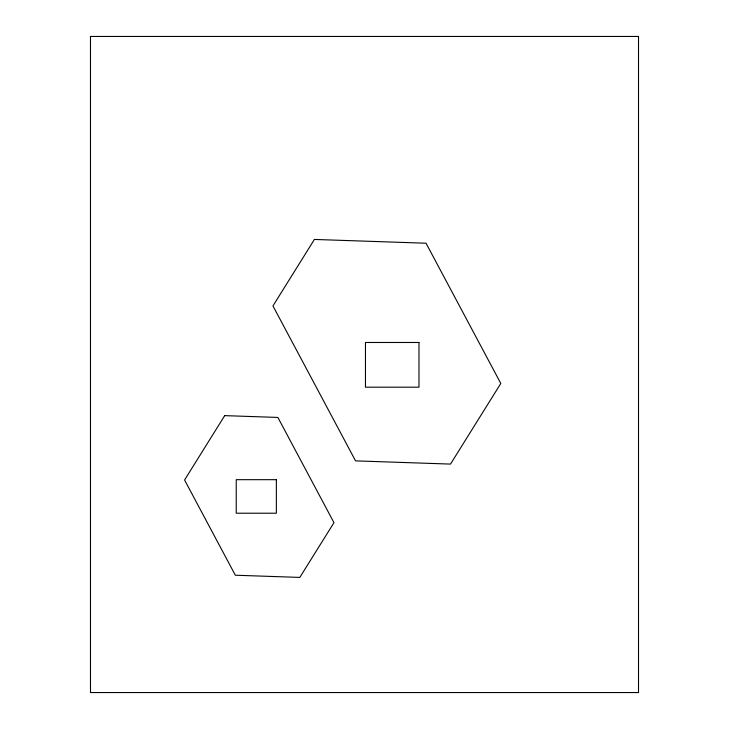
<?xml version="1.0" encoding="UTF-8"?>
<svg xmlns="http://www.w3.org/2000/svg" width="729" height="729" viewBox="0 0 729 729"><rect width="100%" height="100%" fill="white"/><g stroke="black" fill="none" stroke-linecap="round" stroke-linejoin="round"><path stroke-width="1.09" d="M314.409 239.44L272.956 305.925L355.552 460.874L450.522 464.091L500.796 383.454L426.046 243.222L314.409 239.44M224.705 415.63L184.574 480.001L235.339 575.227L299.829 577.414L333.964 522.657L277.877 417.435L224.705 415.63M638.513 36.45L90.487 36.45L90.487 692.55L638.513 692.55L638.513 36.45M418.975 342.484L365.466 342.484L365.466 387.19L418.975 387.19L418.975 342.484M276.364 479.682L236.232 479.682L236.232 513.216L276.364 513.216L276.364 479.682"/></g></svg>
